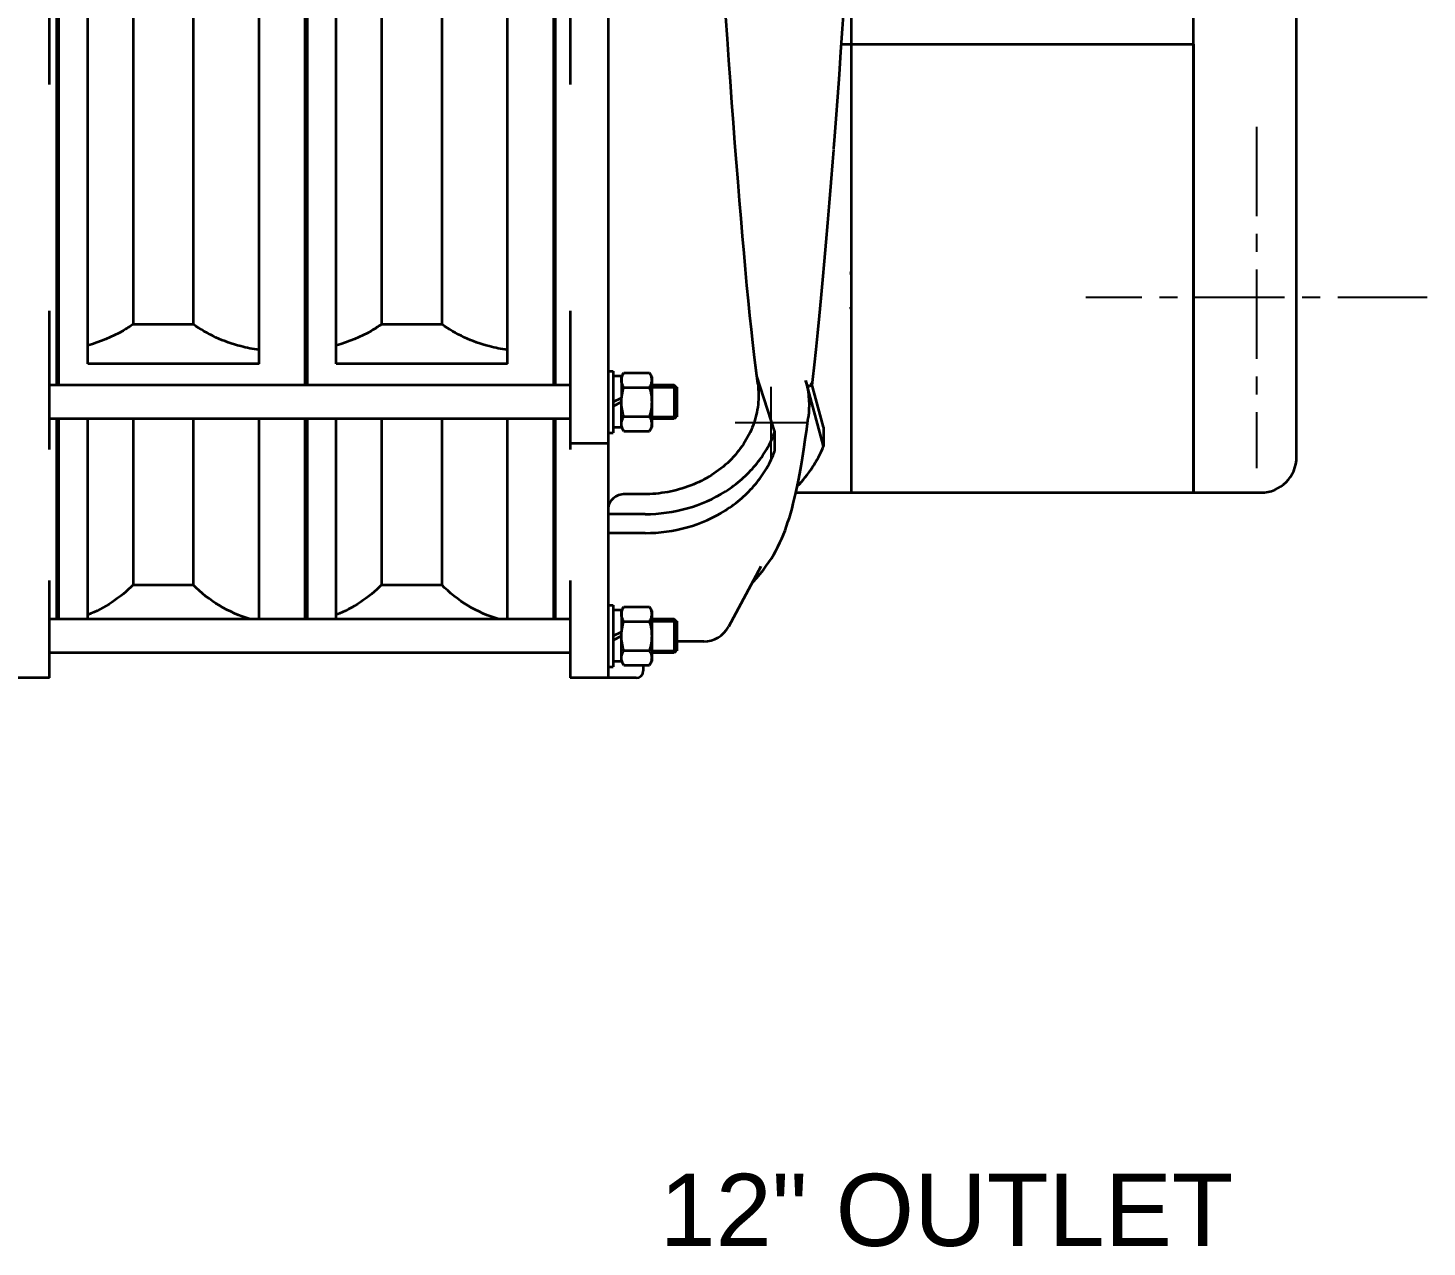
# Model space of a CAD drawing. Header units: inches. Extents: x 2 to 422, y -2 to 317.
# Drawn here: x 129.34 to 168.58, y 186.33 to 220.52 of the extents above; entities that cross this region are included whole.
import ezdxf
from ezdxf.enums import TextEntityAlignment as Align

# ---------------------------------------------------------------- set-up
doc = ezdxf.new("R2010")
doc.units = ezdxf.units.IN
doc.header["$MEASUREMENT"] = 0
doc.linetypes.add('CENTER', pattern=[2, 1.25, -0.25, 0.25, -0.25])
doc.layers.add('CL', color=1, linetype='CENTER')
doc.layers.add('TXT', color=7, linetype='Continuous')
doc.layers.add('粗实线层', color=7, linetype='Continuous', lineweight=35)
doc.styles.get("Standard").update_dxf_attribs({"font": 'arial.ttf'})

# ---------------------------------------------------------------- blocks, each defined once
blk = doc.blocks.new('CF37中间机壳-2')
at = {"layer": '粗实线层'}
for p, q in [((-16.3, 91.08), (-16.3, 38.14)), ((-9.76, 41.16), (-9.76, 91.08)), ((-0.38, 91.08), (-0.38, 46.82)), ((8.18, 91.08), (8.18, 46.82)), ((14.64, 41.16), (14.64, 91.08)), ((18.8, 91.08), (18.8, 38.14)), ((19.1, 91.08), (19.1, 38.14)), ((8.18, 46.82), (-0.38, 46.82)), ((-9.76, 41.16), (14.64, 41.16)), ((-18.7, 38.14), (20.1, 38.14)), ((-18.7, 38.14), (20.1, 38.14)), ((-18.7, 33.34), (20.1, 33.34)), ((-18.7, 33.34), (20.1, 33.34)), ((-16.3, 33.34), (-16.3, 4.8)), ((-9.76, 4.8), (-9.76, 33.34)), ((-0.38, 33.34), (-0.38, 9.68)), ((8.18, 33.34), (8.18, 9.68)), ((14.64, 4.8), (14.64, 33.34)), ((18.8, 33.34), (18.8, 4.8)), ((19.1, 33.34), (19.1, 4.8)), ((8.18, 9.68), (-0.38, 9.68)), ((-18.7, 4.8), (20.1, 4.8)), ((-18.7, 4.8), (20.1, 4.8)), ((-18.7, 0), (20.1, 0)), ((-18.7, 0), (20.1, 0))]:
    blk.add_line(p, q, dxfattribs=at)
for points, knots in [([(-9.76, 43.14), (-8.88, 43.27), (-5.58, 43.95), (-2.39, 45.35), (-0.38, 46.82)], [0, 0, 0, 0, 77.758814, 295.569835, 295.569835, 295.569835, 295.569835]), ([(8.18, 46.82), (8.64, 46.48), (10.65, 45.19), (12.89, 44.28), (14.64, 43.79)], [0, 0, 0, 0, 60.904504, 254.282176, 254.282176, 254.282176, 254.282176])]:
    blk.add_open_spline(points, degree=3, knots=knots, dxfattribs=at)
for points in [[(-8.5, 4.8), (-5.47, 5.67), (-2.58, 7.41), (-0.38, 9.68)], [(8.18, 9.68), (9.99, 7.84), (12.24, 6.35), (14.64, 5.4)]]:
    blk.add_open_spline(points, degree=3, dxfattribs=at)
blk = doc.blocks.new('CF37排气1#-3')
at = {"layer": '粗实线层'}
for p, q in [((-19.4, 90.63), (-19.4, 48.18)), ((-14, 90.63), (-14, -36.4)), ((20.6, 69), (20.6, -10)), ((-21.8, 58.26), (-21.8, 5.33)), ((-21.5, 5.33), (-21.5, 58.26)), ((2.99, 54.68), (2.78, 57.81)), ((19.41, 56.08), (19.64, 59.39)), ((19.17, 52.81), (19.41, 56.08)), ((3.21, 51.61), (2.99, 54.68)), ((18.94, 49.58), (19.17, 52.81)), ((3.43, 48.58), (3.21, 51.61)), ((3.64, 45.61), (3.43, 48.58)), ((18.71, 46.4), (18.94, 49.58)), ((18.47, 43.27), (18.71, 46.4)), ((3.86, 42.69), (3.64, 45.61)), ((4.07, 39.83), (3.86, 42.69)), ((18.24, 40.19), (18.47, 43.27)), ((18.15, 39.1), (18.24, 40.19)), ((4.29, 37.03), (4.07, 39.83)), ((18, 37.16), (18.13, 38.84)), ((18.14, 38.96), (18.15, 39.1)), ((4.5, 34.31), (4.29, 37.03)), ((17.77, 34.2), (18, 37.16)), ((4.72, 31.65), (4.5, 34.31)), ((17.54, 31.29), (17.77, 34.2)), ((4.93, 29.06), (4.72, 31.65)), ((17.3, 28.45), (17.54, 31.29)), ((5.14, 26.55), (4.93, 29.06)), ((17.07, 25.68), (17.3, 28.45)), ((5.36, 24.12), (5.14, 26.55)), ((5.57, 21.78), (5.36, 24.12)), ((16.83, 22.97), (17.07, 25.68)), ((16.6, 20.31), (16.83, 22.97)), ((5.78, 19.51), (5.57, 21.78)), ((16.36, 17.72), (16.6, 20.31)), ((5.99, 17.33), (5.78, 19.51)), ((6.2, 15.25), (5.99, 17.33)), ((16.12, 15.19), (16.36, 17.72)), ((-19.4, 15.92), (-19.4, -3.87)), ((6.41, 13.27), (6.2, 15.25)), ((15.88, 12.76), (16.12, 15.19)), ((6.61, 11.41), (6.41, 13.27)), ((15.64, 10.42), (15.88, 12.76)), ((6.8, 9.68), (6.61, 11.41)), ((15.4, 8.21), (15.64, 10.42)), ((6.99, 8.1), (6.8, 9.68)), ((7.17, 6.67), (6.99, 8.1)), ((15.17, 6.12), (15.4, 8.21)), ((-14, 7.33), (-13.3, 7.33)), ((-13.3, 7.33), (-13.3, -1.47)), ((-12.1, 6.58), (-13.3, 6.58)), ((-11.78, 7.08), (-12.1, 6.53)), ((-12.1, 6.58), (-12.1, 3.53)), ((-11.78, 7.08), (-8.12, 7.08)), ((-8.12, 7.08), (-7.8, 6.53)), ((-7.8, 6.53), (-7.8, -0.67)), ((7.32, 5.51), (7.17, 6.67)), ((9.75, -1.34), (7.18, 6.61)), ((16.69, -3.38), (14.14, 6)), ((15.07, 5.28), (15.17, 6.12)), ((-19.4, 5.33), (-21.8, 5.33)), ((-11.78, 5), (-8.12, 5)), ((-4.6, 5.33), (-7.8, 5.33)), ((-4.6, 5.33), (-7.8, 5.33)), ((-7.8, 5.03), (-4.2, 5.03)), ((-4.2, 4.93), (-4.6, 5.33)), ((-4.6, 5.33), (-4.6, 0.53)), ((-4.2, 5.03), (-4.2, 0.83)), ((16.69, -0.68), (14.97, 5.64)), ((-13.3, 2.93), (-12.1, 3.53)), ((-13.3, 2.33), (-12.1, 2.93)), ((-12.1, 2.93), (-12.1, 3.53)), ((-12.1, -0.72), (-12.1, 2.93)), ((-19.4, 0.53), (-21.8, 0.53)), ((-21.8, 0.53), (-21.8, -28.01)), ((-21.5, -28.01), (-21.5, 0.53)), ((-11.78, 0.85), (-8.12, 0.85)), ((-7.8, 0.83), (-4.2, 0.83)), ((-4.6, 0.53), (-7.8, 0.53)), ((-4.6, 0.53), (-7.8, 0.53)), ((-4.2, 0.93), (-4.6, 0.53)), ((14.29, -0.96), (14.51, 0.67)), ((-14, -1.47), (-13.3, -1.47)), ((-12.1, -0.72), (-13.3, -0.72)), ((-11.78, -1.23), (-12.1, -0.67)), ((-11.78, -1.23), (-8.12, -1.23)), ((-8.12, -1.23), (-7.8, -0.67)), ((9.75, -4.04), (9.75, -1.34)), ((14.08, -2.43), (14.29, -0.96)), ((16.69, -0.68), (16.69, -3.38)), ((-14, -3), (-19.4, -3)), ((13.68, -5.04), (13.88, -3.78)), ((13.88, -3.78), (14.08, -2.43)), ((13.48, -6.2), (13.68, -5.04)), ((13.1, -8.26), (13.29, -7.28)), ((13.29, -7.28), (13.48, -6.2)), ((12.74, -10), (12.92, -9.16)), ((12.92, -9.16), (13.1, -8.26)), ((-8.9, -10.22), (-11.6, -10.22)), ((12.2, -12.24), (12.38, -11.53)), ((12.38, -11.53), (12.56, -10.79)), ((12.56, -10.79), (12.74, -10)), ((20.6, -10), (12.74, -10)), ((-8.74, -13.05), (-14, -13.05)), ((11.62, -14.17), (11.82, -13.56)), ((11.82, -13.56), (12.01, -12.91)), ((12.01, -12.91), (12.2, -12.24)), ((-8.74, -15.75), (-14, -15.75)), ((10.97, -15.95), (11.2, -15.37)), ((11.2, -15.37), (11.42, -14.78)), ((11.42, -14.78), (11.62, -14.17)), ((9.89, -18.27), (10.18, -17.7)), ((10.18, -17.7), (10.46, -17.12)), ((10.46, -17.12), (10.73, -16.54)), ((10.73, -16.54), (10.97, -15.95)), ((8.53, -20.44), (8.9, -19.9)), ((8.9, -19.9), (9.25, -19.37)), ((9.25, -19.37), (9.58, -18.82)), ((9.58, -18.82), (9.89, -18.27)), ((7.74, -20.54), (3.13, -29.1)), ((7.16, -22.13), (7.66, -21.56)), ((7.66, -21.56), (8.12, -21)), ((8.12, -21), (8.53, -20.44)), ((-19.4, -22.51), (-19.4, -36.4)), ((6.53, -22.79), (6.64, -22.68)), ((6.64, -22.68), (7.16, -22.13)), ((-14, -26.01), (-13.3, -26.01)), ((-13.3, -26.01), (-13.3, -34.81)), ((-12.1, -26.76), (-13.3, -26.76)), ((-11.78, -26.25), (-12.1, -26.81)), ((-12.1, -26.76), (-12.1, -29.81)), ((-11.78, -26.25), (-8.12, -26.25)), ((-8.12, -26.25), (-7.8, -26.81)), ((-7.8, -26.81), (-7.8, -34.01)), ((-19.4, -28.01), (-21.8, -28.01)), ((-13.3, -30.41), (-12.1, -29.81)), ((-12.1, -30.41), (-12.1, -29.81)), ((-11.78, -28.33), (-8.12, -28.33)), ((-4.6, -28.01), (-7.8, -28.01)), ((-4.6, -28.01), (-7.8, -28.01)), ((-7.8, -28.31), (-4.2, -28.31)), ((-4.2, -28.41), (-4.6, -28.01)), ((-4.6, -28.01), (-4.6, -32.81)), ((-4.2, -28.31), (-4.2, -32.51)), ((-13.3, -31.01), (-12.1, -30.41)), ((-12.1, -34.06), (-12.1, -30.41)), ((-0.39, -31.2), (-4.2, -31.2)), ((-11.78, -32.49), (-8.12, -32.49)), ((-7.8, -32.51), (-4.2, -32.51)), ((-4.6, -32.81), (-7.8, -32.81)), ((-4.6, -32.81), (-7.8, -32.81)), ((-4.2, -32.41), (-4.6, -32.81)), ((-14, -34.81), (-13.3, -34.81)), ((-12.1, -34.06), (-13.3, -34.06)), ((-11.78, -34.57), (-12.1, -34.01)), ((-11.78, -34.57), (-8.12, -34.57)), ((-9, -34.57), (-9, -35.4)), ((-8.12, -34.57), (-7.8, -34.01)), ((-10, -36.4), (-19.4, -36.4))]:
    blk.add_line(p, q, dxfattribs=at)
for centre, radius, start, end in [((18.09, 16.19), 2.51, 0.0082, 5.9877), ((-0.39, -27.2), 4, 270, 331.7018), ((-10, -35.4), 1, 270, 0)]:
    blk.add_arc(centre, radius, start, end, dxfattribs=at)
blk.add_ellipse((20.54, 25), major_axis=(-0.11, 4), ratio=0.045355, start_param=2.616803, end_param=2.820789, dxfattribs=at)
for points, knots in [([(20.6, 21.07), (20.6, 21.08), (20.6, 21.12), (20.59, 21.17), (20.59, 21.2)], [0, 0, 0, 0, 25.949597, 130.198024, 130.198024, 130.198024, 130.198024]), ([(-12.1, 6.04), (-12.1, 6.22), (-12.03, 6.59), (-11.87, 6.92), (-11.78, 7.08)], [0, 0, 0, 0, 49.612489, 102.279087, 102.279087, 102.279087, 102.279087]), ([(-11.78, 5), (-11.87, 5.17), (-12.03, 5.5), (-12.1, 5.87), (-12.1, 6.04)], [0, 0, 0, 0, 50.225903, 97.539138, 97.539138, 97.539138, 97.539138]), ([(-8.12, 7.08), (-8.03, 6.92), (-7.87, 6.59), (-7.8, 6.22), (-7.8, 6.04)], [0, 0, 0, 0, 40.870203, 79.370287, 79.370287, 79.370287, 79.370287]), ([(-7.8, 6.04), (-7.8, 5.87), (-7.87, 5.5), (-8.03, 5.17), (-8.12, 5)], [0, 0, 0, 0, 35.971801, 74.158001, 74.158001, 74.158001, 74.158001]), ([(14.97, 5.64), (14.94, 5.54), (14.88, 5.39), (14.78, 5.22), (14.7, 5.16), (14.63, 5.13), (14.55, 5.14), (14.47, 5.21), (14.39, 5.33), (14.26, 5.58), (14.19, 5.82), (14.14, 6)], [0, 0, 0, 0, 59.185773, 82.63719, 101.720678, 110.242093, 119.068092, 143.590716, 163.679192, 192.659464, 291.754422, 291.754422, 291.754422, 291.754422]), ([(14.14, 6), (14.38, 5.14), (14.68, 3.36), (14.62, 1.56), (14.51, 0.67)], [0, 0, 0, 0, 37.121448, 74.11827, 74.11827, 74.11827, 74.11827]), ([(-12.1, 2.93), (-12.1, 3.28), (-12.04, 3.98), (-11.88, 4.67), (-11.78, 5)], [0, 0, 0, 0, 45.724961, 91.469024, 91.469024, 91.469024, 91.469024]), ([(7.32, 5.51), (7.45, 4.53), (7.47, 2.52), (6.76, -0.42), (5.36, -3.17), (3.33, -5.6), (0.76, -7.6), (-2.22, -9.09), (-5.48, -10.01), (-7.76, -10.22), (-8.9, -10.22)], [0, 0, 0, 0, 25.191584, 50.55376, 76.415888, 103.002977, 130.401507, 158.556467, 187.290954, 216.339145, 216.339145, 216.339145, 216.339145]), ([(-8.12, 5), (-8.02, 4.67), (-7.86, 3.98), (-7.8, 3.28), (-7.8, 2.93)], [0, 0, 0, 0, 34.049435, 68.084649, 68.084649, 68.084649, 68.084649]), ([(-11.78, 0.85), (-11.88, 1.18), (-12.04, 1.87), (-12.1, 2.57), (-12.1, 2.93)], [0, 0, 0, 0, 41.61923, 83.221076, 83.221076, 83.221076, 83.221076]), ([(-7.8, 2.93), (-7.8, 2.57), (-7.86, 1.87), (-8.02, 1.18), (-8.12, 0.85)], [0, 0, 0, 0, 29.694832, 59.402069, 59.402069, 59.402069, 59.402069]), ([(-12.1, -0.19), (-12.1, -0.02), (-12.03, 0.35), (-11.87, 0.68), (-11.78, 0.85)], [0, 0, 0, 0, 37.267843, 76.830006, 76.830006, 76.830006, 76.830006]), ([(-8.12, 0.85), (-8.03, 0.68), (-7.87, 0.35), (-7.8, -0.02), (-7.8, -0.19)], [0, 0, 0, 0, 26.88377, 52.208473, 52.208473, 52.208473, 52.208473]), ([(-11.78, -1.23), (-11.87, -1.07), (-12.03, -0.74), (-12.1, -0.37), (-12.1, -0.19)], [0, 0, 0, 0, 37.971998, 73.741892, 73.741892, 73.741892, 73.741892]), ([(-8.74, -13.05), (-6.71, -13.05), (-2.69, -12.51), (1.93, -10.48), (5.06, -8.16), (7.05, -6.13), (8.65, -3.85), (9.43, -2.19), (9.75, -1.34)], [0, 0, 0, 0, 63.92445, 126.358248, 156.762588, 186.49102, 215.564015, 244.070346, 244.070346, 244.070346, 244.070346]), ([(-7.8, -0.19), (-7.8, -0.37), (-7.87, -0.74), (-8.03, -1.07), (-8.12, -1.23)], [0, 0, 0, 0, 23.827787, 49.122485, 49.122485, 49.122485, 49.122485]), ([(12.94, -9.09), (13.74, -8.26), (15.19, -6.46), (16.27, -4.43), (16.69, -3.38)], [0, 0, 0, 0, 57.975773, 114.607535, 114.607535, 114.607535, 114.607535]), ([(-8.74, -15.75), (-6.71, -15.75), (-2.69, -15.21), (1.93, -13.18), (5.06, -10.86), (7.05, -8.83), (8.65, -6.55), (9.43, -4.89), (9.75, -4.04)], [0, 0, 0, 0, 72.374885, 143.062061, 177.485675, 211.144031, 244.060303, 276.335003, 276.335003, 276.335003, 276.335003]), ([(-11.6, -10.22), (-11.91, -10.22), (-12.53, -10.32), (-13.32, -10.77), (-13.87, -11.46), (-14, -12.02), (-14, -12.3)], [0, 0, 0, 0, 37.772793, 74.232408, 108.750471, 141.82747, 141.82747, 141.82747, 141.82747]), ([(-12.1, -27.29), (-12.1, -27.12), (-12.03, -26.75), (-11.87, -26.42), (-11.78, -26.25)], [0, 0, 0, 0, 70.512059, 145.36479, 145.36479, 145.36479, 145.36479]), ([(-11.78, -28.33), (-11.87, -28.17), (-12.03, -27.84), (-12.1, -27.47), (-12.1, -27.29)], [0, 0, 0, 0, 77.734961, 150.961967, 150.961967, 150.961967, 150.961967]), ([(-8.12, -26.25), (-8.03, -26.42), (-7.87, -26.75), (-7.8, -27.12), (-7.8, -27.29)], [0, 0, 0, 0, 76.797787, 149.141967, 149.141967, 149.141967, 149.141967]), ([(-7.8, -27.29), (-7.8, -27.47), (-7.87, -27.84), (-8.03, -28.17), (-8.12, -28.33)], [0, 0, 0, 0, 75.238013, 155.107624, 155.107624, 155.107624, 155.107624]), ([(-12.1, -30.41), (-12.1, -30.06), (-12.04, -29.36), (-11.88, -28.67), (-11.78, -28.33)], [0, 0, 0, 0, 80.256334, 160.546198, 160.546198, 160.546198, 160.546198]), ([(-8.12, -28.33), (-8.02, -28.67), (-7.86, -29.36), (-7.8, -30.06), (-7.8, -30.41)], [0, 0, 0, 0, 82.581225, 165.127958, 165.127958, 165.127958, 165.127958]), ([(-11.78, -32.49), (-11.88, -32.15), (-12.04, -31.47), (-12.1, -30.76), (-12.1, -30.41)], [0, 0, 0, 0, 86.127887, 172.219802, 172.219802, 172.219802, 172.219802]), ([(-7.8, -30.41), (-7.8, -30.76), (-7.86, -31.47), (-8.02, -32.15), (-8.12, -32.49)], [0, 0, 0, 0, 88.697103, 177.431262, 177.431262, 177.431262, 177.431262]), ([(-12.1, -33.53), (-12.1, -33.35), (-12.03, -32.98), (-11.87, -32.65), (-11.78, -32.49)], [0, 0, 0, 0, 87.761929, 180.926748, 180.926748, 180.926748, 180.926748]), ([(-11.78, -34.57), (-11.87, -34.4), (-12.03, -34.07), (-12.1, -33.71), (-12.1, -33.53)], [0, 0, 0, 0, 96.180573, 186.783359, 186.783359, 186.783359, 186.783359]), ([(-8.12, -32.49), (-8.03, -32.65), (-7.87, -32.98), (-7.8, -33.35), (-7.8, -33.53)], [0, 0, 0, 0, 96.115983, 186.657924, 186.657924, 186.657924, 186.657924]), ([(-7.8, -33.53), (-7.8, -33.71), (-7.87, -34.07), (-8.03, -34.4), (-8.12, -34.57)], [0, 0, 0, 0, 93.494005, 192.743784, 192.743784, 192.743784, 192.743784])]:
    blk.add_open_spline(points, degree=3, knots=knots, dxfattribs=at)
blk = doc.blocks.new('CF37进气1#-2')
at = {"layer": '粗实线层'}
for p, q in [((-26.7, 48.18), (-26.7, 139.82)), ((-27.7, 58.26), (-27.7, 5.32)), ((-26.7, -3.87), (-26.7, 15.92)), ((-27.7, 5.32), (-26.7, 5.32)), ((-27.7, 0.52), (-26.7, 0.52)), ((-27.7, 0.52), (-27.7, -28.01)), ((-26.7, -36.4), (-26.7, -22.51)), ((-27.7, -28.01), (-26.7, -28.01)), ((-26.7, -36.4), (-11.4, -36.4))]:
    blk.add_line(p, q, dxfattribs=at)
blk.add_circle((28.3, 94), 53.34, dxfattribs=at)
blk = doc.blocks.new('blower top view')
at = {"color": 1}
for p, q in [((44.974, -17.505), (44.974, -19.505)), ((43.974, -18.505), (45.974, -18.505))]:
    blk.add_line(p, q, dxfattribs=at)
at = {"layer": '粗实线层', "color": 3, "xscale": 0.196851525, "yscale": 0.196851525, "zscale": 0.196851525}
blk.add_blockref('CF37排气1#-3', (43.172, -18.504), dxfattribs=at)
at = {"layer": '粗实线层', "xscale": -0.196851525, "yscale": 0.196851525, "zscale": 0.196851525}
for name, p in [('CF37进气1#-2', (19.488, -18.504)), ('CF37中间机壳-2', (28.704, -24.963)), ('CF37中间机壳-2', (35.672, -24.963))]:
    blk.add_blockref(name, p, dxfattribs=at)

msp = doc.modelspace()

# ---------------------------------------------------------------- linework, layer by layer
at = {"layer": 'CL', "ltscale": 2}
msp.add_lwpolyline([(163.792, 217.744), (163.792, 208.176)], dxfattribs=at)
at = {"layer": '粗实线层'}
for p, q in [((164.917, 208.489), (164.917, 247.431)), ((152.413, 207.489), (163.917, 207.489))]:
    msp.add_line(p, q, dxfattribs=at)
for points in [[(162.031, 220.07), (162.031, 207.489), (162.031, 241.841)], [(152.148, 220.07), (162.031, 220.07)]]:
    msp.add_lwpolyline(points, dxfattribs=at)
msp.add_arc((163.917, 208.489), 1, 270.0033, 359.98, dxfattribs=at)

# ---------------------------------------------------------------- texts
at = {"layer": 'TXT', "lineweight": 5}
msp.add_text('12" OUTLET', height=2.025, dxfattribs=at).set_placement((155.1, 186.36), align=Align.CENTER)

# ---------------------------------------------------------------- next in the draw order: block references
msp.add_blockref('blower top view', (105.194, 227.96))

# ---------------------------------------------------------------- next in the draw order: linework, layer by layer
at = {"layer": 'CL', "ltscale": 2}
msp.add_lwpolyline([(168.576, 212.96), (159.008, 212.96)], dxfattribs=at)

doc.saveas('drawing.dxf')
